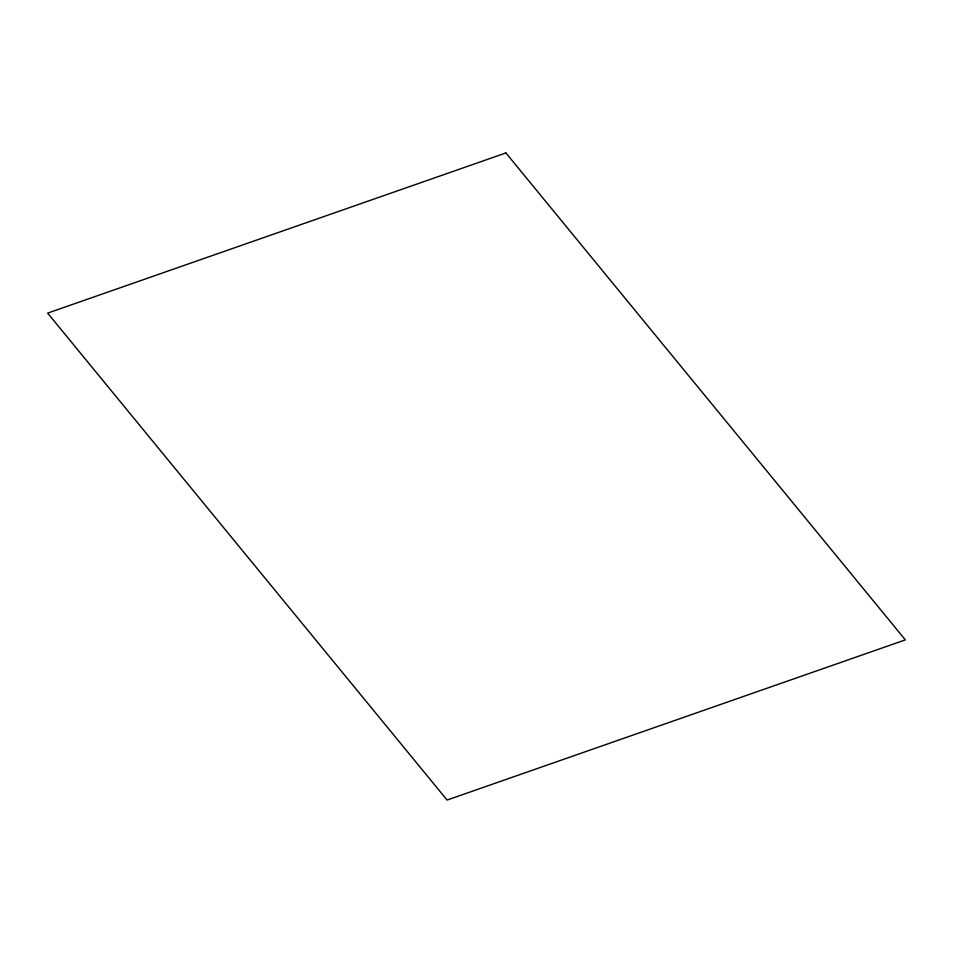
<?xml version="1.0" encoding="UTF-8"?>
<svg xmlns="http://www.w3.org/2000/svg" width="953" height="953" viewBox="0 0 953 953"><rect width="100%" height="100%" fill="white"/><g stroke="black" fill="none" stroke-linecap="round" stroke-linejoin="round"><path stroke-width="1.43" d="M505.912 152.945L47.65 313.12L447.088 800.055L905.35 639.88L505.912 152.945"/></g></svg>
